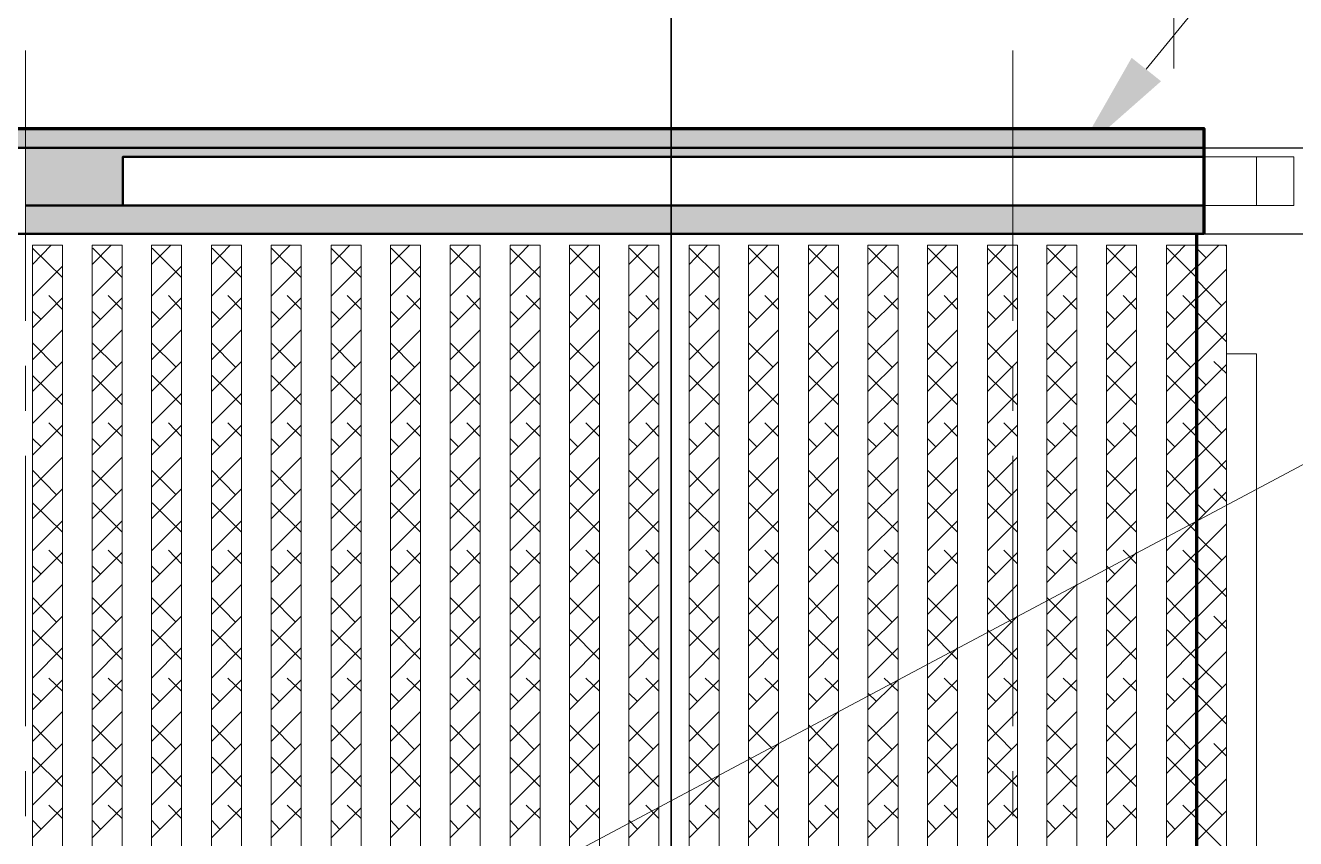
# Model space of a CAD drawing. Header units: inches. Extents: x 5 to 516, y -193 to 129.
# Drawn here: x 66.06 to 73.11, y -50.33 to -45.81 of the extents above; entities that cross this region are included whole.
import ezdxf

# ---------------------------------------------------------------- set-up
doc = ezdxf.new("R2010")
doc.units = ezdxf.units.IN
doc.header["$MEASUREMENT"] = 0
for name, color, linetype in [('Highlight', 210, 'Continuous'), ('PDF4_Geometry', 7, 'Continuous'), ('PDF4_Solid Fills', 7, 'Continuous')]:
    doc.layers.add(name, color=color, linetype=linetype)

msp = doc.modelspace()

# ---------------------------------------------------------------- hatches: boundary and pattern name
at = {"layer": 'PDF4_Solid Fills', "true_color": 0xb3b3b3, "transparency": 33554559}
for points in [[(48.845416, -46.4929831), (71.5387543, -46.4929831), (71.5387543, -46.5429787), (72.5987544, -46.5429787), (72.5987553, -46.4929831), (72.5987544, -46.4929787), (72.5987553, -46.3863164), (31.1987514, -46.3863164), (31.1987514, -46.5429787), (48.845416, -46.5429787)], [(66.0587531, -46.5429787), (71.5387535, -46.5429787), (71.5387535, -46.4929787), (66.0587531, -46.4929787)], [(66.0587531, -46.5429801), (66.0587531, -46.8129801), (66.0587531, -46.969646), (71.5387535, -46.969646), (71.5387535, -46.8129793), (66.5987531, -46.8129801), (66.5987531, -46.5429801)], [(71.5387543, -46.8129793), (71.5387543, -46.969646), (72.5987544, -46.969646), (72.5987544, -46.8129793)]]:
    msp.add_hatch(color=253, dxfattribs=at).paths.add_polyline_path(points)

# ---------------------------------------------------------------- linework, layer by layer
at = {"layer": 'Highlight'}
for p, q in [((23.3720821, -46.4929787), (77.1258262, -46.4929787)), ((72.5587536, -46.9696498), (133.673458, -46.9696498))]:
    msp.add_line(p, q, dxfattribs=at)
at = {"layer": 'PDF4_Geometry', "lineweight": 15}
for points in [[(72.2787514, -46.0563128), (74.2387515, -43.659646), (74.9054182, -43.659646)], [(72.4320853, -44.9796458), (72.4320853, -46.0529792)], [(66.0587531, -47.4529804), (66.0587531, -45.9529803)], [(71.5387543, -47.4529804), (71.5387543, -45.9529803)], [(72.598752, -46.5429801), (73.098752, -46.5429801), (73.098752, -46.8129801), (72.598752, -46.8129801)], [(72.892087, -46.8129793), (72.892087, -46.5429793)], [(66.0587531, -47.9529805), (66.0587531, -47.7029804)], [(71.5387543, -47.9529805), (71.5387543, -47.7029804)], [(64.8287522, -52.6796451), (73.2887528, -48.1763115), (73.9187526, -48.1763115)], [(66.0587531, -49.7029806), (66.0587531, -48.2029805)], [(71.5387543, -49.7029806), (71.5387543, -48.2029805)], [(66.0587531, -50.2029806), (66.0587531, -49.9529806)], [(71.5387543, -50.2029806), (71.5387543, -49.9529806)]]:
    msp.add_lwpolyline(points, dxfattribs=at)
at = {"layer": 'PDF4_Geometry', "lineweight": 35}
for points in [[(69.6420867, -67.0196527), (69.6420867, -44.7463169), (69.74542, -44.7396504), (69.84542, -44.7229845)], [(66.2254198, -46.4929787), (65.9754197, -46.4929787)], [(66.5987515, -46.4929787), (66.3487515, -46.4929787)], [(66.9754198, -46.4929787), (66.7254198, -46.4929787)], [(67.3487515, -46.4929787), (67.0987515, -46.4929787)], [(67.7254199, -46.4929787), (67.4754199, -46.4929787)], [(68.0987516, -46.4929787), (67.8487516, -46.4929787)], [(68.4754199, -46.4929787), (68.2254199, -46.4929787)], [(68.8487517, -46.4929787), (68.5987516, -46.4929787)], [(69.22542, -46.4929787), (68.97542, -46.4929787)], [(69.5987517, -46.4929787), (69.3487517, -46.4929787)], [(69.9754201, -46.4929787), (69.72542, -46.4929787)], [(70.3487518, -46.4929787), (70.0987518, -46.4929787)], [(70.7254201, -46.4929787), (70.4754201, -46.4929787)], [(71.0987518, -46.4929787), (70.8487518, -46.4929787)], [(71.4754202, -46.4929787), (71.2254202, -46.4929787)], [(71.8487519, -46.4929787), (71.5987519, -46.4929787)], [(72.2254202, -46.4929787), (71.9754202, -46.4929787)], [(72.598752, -46.4929787), (72.3487519, -46.4929787)]]:
    msp.add_lwpolyline(points, dxfattribs=at)
at = {"layer": 'PDF4_Geometry', "lineweight": 70}
for points in [[(26.5987483, -46.9696498), (26.5987483, -46.3863164), (72.598752, -46.3863164), (72.598752, -46.9696498)], [(72.5587536, -46.9696498), (72.5587536, -54.9496504)]]:
    msp.add_lwpolyline(points, dxfattribs=at)
at = {"layer": 'PDF4_Geometry', "lineweight": 50}
for points in [[(31.1987514, -46.4929787), (71.5387543, -46.4929787)], [(31.1987514, -46.4929787), (72.5987553, -46.4929787), (71.5387543, -46.4929787)], [(31.1987514, -46.4929787), (71.5387543, -46.4929787), (38.5354185, -46.4929787)], [(66.0587531, -46.4929787), (52.2454187, -46.4929787)], [(69.6420867, -46.4929787), (66.0587531, -46.4929787)], [(66.0587531, -46.4929787), (69.6420867, -46.4929787)], [(66.0587531, -46.4929787), (69.6420867, -46.4929787)], [(66.0587531, -46.4929787), (69.6420867, -46.4929787)], [(66.0587531, -46.4929787), (69.6420867, -46.4929787)], [(66.0587531, -46.4929787), (69.6420867, -46.4929787)], [(66.0587531, -46.4929787), (69.6420867, -46.4929787)], [(66.0587531, -46.4929787), (69.6420867, -46.4929787)], [(66.0587531, -46.4929787), (69.6420867, -46.4929787)], [(66.0587531, -46.4929787), (69.6420867, -46.4929787)], [(66.0587531, -46.4929787), (69.6420867, -46.4929787)], [(66.0587531, -46.4929787), (69.6420867, -46.4929787)], [(66.0587531, -46.4929787), (69.6420867, -46.4929787)], [(69.6420867, -46.4929787), (71.5387535, -46.4929787)], [(69.6420867, -46.4929787), (71.5387535, -46.4929787)], [(69.6420867, -46.4929787), (71.5387535, -46.4929787)], [(69.6420867, -46.4929787), (71.5387535, -46.4929787)], [(69.6420867, -46.4929787), (71.5387535, -46.4929787)], [(69.6420867, -46.4929787), (71.5387535, -46.4929787)], [(69.6420867, -46.4929787), (71.5387535, -46.4929787)], [(69.6420867, -46.4929787), (71.5387535, -46.4929787)], [(69.6420867, -46.4929787), (71.5387535, -46.4929787)], [(69.6420867, -46.4929787), (71.5387535, -46.4929787)], [(71.5387543, -46.4929787), (69.6420876, -46.4929787)], [(72.598752, -46.4929787), (71.5387519, -46.4929787)], [(71.5387543, -46.4929787), (72.5987544, -46.4929787)], [(71.5387543, -46.4929787), (72.5987544, -46.4929787)], [(72.598752, -46.5429793), (72.598752, -46.8129793), (66.5987515, -46.8129793), (66.5987515, -46.5429793)], [(66.0587531, -46.8129793), (69.6420867, -46.8129793)], [(66.0587531, -46.8129793), (69.6420867, -46.8129793)], [(69.6420867, -46.8129793), (71.5387535, -46.8129793)], [(69.6420867, -46.8129793), (71.5387535, -46.8129793)]]:
    msp.add_lwpolyline(points, close=True, dxfattribs=at)
msp.add_lwpolyline([(26.5987483, -46.9696498), (72.598752, -46.9696498)], dxfattribs=at)
at = {"layer": 'PDF4_Geometry', "color": 8, "lineweight": 15, "true_color": 0x808080}
for points in [[(66.0987514, -47.1396463), (66.2020848, -47.0329796)], [(66.2654181, -47.2129834), (66.0987514, -47.04965)], [(66.428755, -47.1396463), (66.5354217, -47.0329796)], [(66.5954217, -47.2129834), (66.4320883, -47.04965)], [(66.7587518, -47.1396463), (66.8654184, -47.0329796)], [(66.9254185, -47.2129834), (66.7620851, -47.04965)], [(67.0920851, -47.1396463), (67.1954185, -47.0329796)], [(67.2587518, -47.2129834), (67.0954185, -47.04965)], [(67.4220887, -47.1396463), (67.5287554, -47.0329796)], [(67.5887554, -47.2129834), (67.425422, -47.04965)], [(67.755422, -47.1396463), (67.8587554, -47.0329796)], [(67.9220887, -47.2129834), (67.755422, -47.04965)], [(68.0854188, -47.1396463), (68.1920855, -47.0329796)], [(68.2520855, -47.2129834), (68.0887521, -47.04965)], [(68.4154224, -47.1396463), (68.522089, -47.0329796)], [(68.582089, -47.2129834), (68.4187557, -47.04965)], [(68.7487557, -47.1396463), (68.8520891, -47.0329796)], [(68.9154224, -47.2129834), (68.7487557, -47.04965)], [(69.0787525, -47.1396463), (69.1854192, -47.0329796)], [(69.2454192, -47.2129834), (69.0820858, -47.04965)], [(69.4087561, -47.1396463), (69.5154227, -47.0329796)], [(69.5754227, -47.2129834), (69.4120894, -47.04965)], [(69.7420894, -47.1396463), (69.8454228, -47.0329796)], [(69.9087561, -47.2129834), (69.7454227, -47.04965)], [(70.0720862, -47.1396463), (70.1787529, -47.0329796)], [(70.2387529, -47.2129834), (70.0754195, -47.04965)], [(70.4054195, -47.1396463), (70.5087529, -47.0329796)], [(70.5720862, -47.2129834), (70.4054195, -47.04965)], [(70.7354163, -47.1396463), (70.842083, -47.0329796)], [(70.902083, -47.2129834), (70.7387496, -47.04965)], [(71.0654199, -47.1396463), (71.1720865, -47.0329796)], [(71.2320865, -47.2129834), (71.0687532, -47.04965)], [(71.3987532, -47.1396463), (71.5020866, -47.0329796)], [(71.5654199, -47.2129834), (71.3987532, -47.04965)], [(71.7287568, -47.1396463), (71.8354235, -47.0329796)], [(71.8954235, -47.2129834), (71.7320901, -47.04965)], [(72.0587536, -47.1396463), (72.1654202, -47.0329796)], [(72.2254202, -47.2129834), (72.0620869, -47.04965)], [(72.3920869, -47.1396463), (72.4954203, -47.0329796)], [(72.5587536, -47.2129834), (72.3954202, -47.04965)], [(72.6120848, -47.1029845), (72.5587514, -47.0496511)], [(72.5587536, -47.1563156), (72.6820869, -47.0329823)], [(72.7254203, -47.0396435), (72.7187536, -47.0329769)], [(66.0987514, -47.3163159), (66.2654181, -47.1496492)], [(66.428755, -47.3163159), (66.5954217, -47.1496492)], [(66.7587518, -47.3163159), (66.9254185, -47.1496492)], [(67.0920851, -47.3163159), (67.2587518, -47.1496492)], [(67.4220887, -47.3163159), (67.5887554, -47.1496492)], [(67.755422, -47.3163159), (67.9220887, -47.1496492)], [(68.0854188, -47.3163159), (68.2520855, -47.1496492)], [(68.4154224, -47.3163159), (68.582089, -47.1496492)], [(68.7487557, -47.3163159), (68.9154224, -47.1496492)], [(69.0787525, -47.3163159), (69.2454192, -47.1496492)], [(69.4087561, -47.3163159), (69.5754227, -47.1496492)], [(69.7420894, -47.3163159), (69.9087561, -47.1496492)], [(70.0720862, -47.3163159), (70.2387529, -47.1496492)], [(70.4054195, -47.3163159), (70.5720862, -47.1496492)], [(70.7354163, -47.3163159), (70.902083, -47.1496492)], [(71.0654199, -47.3163159), (71.2320865, -47.1496492)], [(71.3987532, -47.3163159), (71.5654199, -47.1496492)], [(71.7287568, -47.3163159), (71.8954235, -47.1496492)], [(72.0587536, -47.3163159), (72.2254202, -47.1496492)], [(72.3920869, -47.3163159), (72.5587536, -47.1496492)], [(72.5587536, -47.3329785), (72.7254203, -47.1663118)], [(72.6987547, -47.3696471), (72.5587547, -47.2263137)], [(66.0987514, -47.4929788), (66.2654181, -47.3263121)], [(66.2654181, -47.3896463), (66.1887515, -47.3129796)], [(66.428755, -47.4929788), (66.5954217, -47.3263121)], [(66.5954217, -47.3896463), (66.518755, -47.3129796)], [(66.7587518, -47.4929788), (66.9254185, -47.3263121)], [(66.9254185, -47.3896463), (66.8520851, -47.3129796)], [(67.0920851, -47.4929788), (67.2587518, -47.3263121)], [(67.2587518, -47.3896463), (67.1820851, -47.3129796)], [(67.4220887, -47.4929788), (67.5887554, -47.3263121)], [(67.5887554, -47.3896463), (67.5120887, -47.3129796)], [(67.755422, -47.4929788), (67.9220887, -47.3263121)], [(67.9220887, -47.3896463), (67.8454221, -47.3129796)], [(68.0854188, -47.4929788), (68.2520855, -47.3263121)], [(68.2520855, -47.3896463), (68.1754188, -47.3129796)], [(68.4154224, -47.4929788), (68.582089, -47.3263121)], [(68.582089, -47.3896463), (68.5087557, -47.3129796)], [(68.7487557, -47.4929788), (68.9154224, -47.3263121)], [(68.9154224, -47.3896463), (68.8387557, -47.3129796)], [(69.0787525, -47.4929788), (69.2454192, -47.3263121)], [(69.2454192, -47.3896463), (69.1687525, -47.3129796)], [(69.4087561, -47.4929788), (69.5754227, -47.3263121)], [(69.5754227, -47.3896463), (69.5020894, -47.3129796)], [(69.7420894, -47.4929788), (69.9087561, -47.3263121)], [(69.9087561, -47.3896463), (69.8320894, -47.3129796)], [(70.0720862, -47.4929788), (70.2387529, -47.3263121)], [(70.2387529, -47.3896463), (70.1620862, -47.3129796)], [(70.4054195, -47.4929788), (70.5720862, -47.3263121)], [(70.5720862, -47.3896463), (70.4954195, -47.3129796)], [(70.7354163, -47.4929788), (70.902083, -47.3263121)], [(70.902083, -47.3896463), (70.8254163, -47.3129796)], [(71.0654199, -47.4929788), (71.2320865, -47.3263121)], [(71.2320865, -47.3896463), (71.1587532, -47.3129796)], [(71.3987532, -47.4929788), (71.5654199, -47.3263121)], [(71.5654199, -47.3896463), (71.4887532, -47.3129796)], [(71.7287568, -47.4929788), (71.8954235, -47.3263121)], [(71.8954235, -47.3896463), (71.8187568, -47.3129796)], [(72.0587536, -47.4929788), (72.2254202, -47.3263121)], [(72.2254202, -47.3896463), (72.1520869, -47.3129796)], [(72.3920869, -47.4929788), (72.5587536, -47.3263121)], [(72.5587536, -47.3896463), (72.4820869, -47.3129796)], [(72.5587536, -47.5096482), (72.7254203, -47.3429815)], [(66.145423, -47.446314), (66.0987563, -47.3996474)], [(66.4754198, -47.446314), (66.4287531, -47.3996474)], [(66.8054165, -47.446314), (66.7587499, -47.3996474)], [(67.1387499, -47.446314), (67.0920832, -47.3996474)], [(67.4687535, -47.446314), (67.4220868, -47.3996474)], [(67.8020868, -47.446314), (67.7554201, -47.3996474)], [(68.1320904, -47.446314), (68.0854237, -47.3996474)], [(68.4620871, -47.446314), (68.4154205, -47.3996474)], [(68.7954205, -47.446314), (68.7487538, -47.3996474)], [(69.1254173, -47.446314), (69.0787506, -47.3996474)], [(69.4554208, -47.446314), (69.4087542, -47.3996474)], [(69.7887542, -47.446314), (69.7420875, -47.3996474)], [(70.118751, -47.446314), (70.0720843, -47.3996474)], [(70.4520843, -47.446314), (70.4054176, -47.3996474)], [(70.7820879, -47.446314), (70.7354212, -47.3996474)], [(71.1120846, -47.446314), (71.065418, -47.3996474)], [(71.445418, -47.446314), (71.3987513, -47.3996474)], [(71.7754216, -47.446314), (71.7287549, -47.3996474)], [(72.1054183, -47.446314), (72.0587517, -47.3996474)], [(72.4387517, -47.446314), (72.392085, -47.3996474)], [(72.7254203, -47.5696457), (72.5687536, -47.4129791)], [(66.0987514, -47.6696485), (66.2654181, -47.5029818)], [(66.428755, -47.6696485), (66.5954217, -47.5029818)], [(66.7587518, -47.6696485), (66.9254185, -47.5029818)], [(67.0920851, -47.6696485), (67.2587518, -47.5029818)], [(67.4220887, -47.6696485), (67.5887554, -47.5029818)], [(67.755422, -47.6696485), (67.9220887, -47.5029818)], [(68.0854188, -47.6696485), (68.2520855, -47.5029818)], [(68.4154224, -47.6696485), (68.582089, -47.5029818)], [(68.7487557, -47.6696485), (68.9154224, -47.5029818)], [(69.0787525, -47.6696485), (69.2454192, -47.5029818)], [(69.4087561, -47.6696485), (69.5754227, -47.5029818)], [(69.7420894, -47.6696485), (69.9087561, -47.5029818)], [(70.0720862, -47.6696485), (70.2387529, -47.5029818)], [(70.4054195, -47.6696485), (70.5720862, -47.5029818)], [(70.7354163, -47.6696485), (70.902083, -47.5029818)], [(71.0654199, -47.6696485), (71.2320865, -47.5029818)], [(71.3987532, -47.6696485), (71.5654199, -47.5029818)], [(71.7287568, -47.6696485), (71.8954235, -47.5029818)], [(72.0587536, -47.6696485), (72.2254202, -47.5029818)], [(72.3920869, -47.6696485), (72.5587536, -47.5029818)], [(66.2320861, -47.7096468), (66.0987528, -47.5763135)], [(66.5654195, -47.7096468), (66.4287528, -47.5763135)], [(66.8954231, -47.7096468), (66.7587564, -47.5763135)], [(67.2254198, -47.7096468), (67.0920865, -47.5763135)], [(67.5587532, -47.7096468), (67.4220865, -47.5763135)], [(67.88875, -47.7096468), (67.7554166, -47.5763135)], [(68.2187535, -47.7096468), (68.0854202, -47.5763135)], [(68.5520869, -47.7096468), (68.4154202, -47.5763135)], [(68.8820904, -47.7096468), (68.7487571, -47.5763135)], [(69.2154238, -47.7096468), (69.0787571, -47.5763135)], [(69.5454206, -47.7096468), (69.4087539, -47.5763135)], [(69.8754173, -47.7096468), (69.742084, -47.5763135)], [(70.2087507, -47.7096468), (70.072084, -47.5763135)], [(70.5387542, -47.7096468), (70.4054209, -47.5763135)], [(70.868751, -47.7096468), (70.7354177, -47.5763135)], [(71.2020844, -47.7096468), (71.0654177, -47.5763135)], [(71.5320879, -47.7096468), (71.3987546, -47.5763135)], [(71.8654213, -47.7096468), (71.7287546, -47.5763135)], [(72.1954181, -47.7096468), (72.0587514, -47.5763135)], [(72.5254216, -47.7096468), (72.3920883, -47.5763135)], [(72.5587536, -47.6863179), (72.7254203, -47.5196512)], [(66.0987514, -47.8463114), (66.2654181, -47.6796447)], [(66.428755, -47.8463114), (66.5954217, -47.6796447)], [(66.7587518, -47.8463114), (66.9254185, -47.6796447)], [(67.0920851, -47.8463114), (67.2587518, -47.6796447)], [(67.4220887, -47.8463114), (67.5887554, -47.6796447)], [(67.755422, -47.8463114), (67.9220887, -47.6796447)], [(68.0854188, -47.8463114), (68.2520855, -47.6796447)], [(68.4154224, -47.8463114), (68.582089, -47.6796447)], [(68.7487557, -47.8463114), (68.9154224, -47.6796447)], [(69.0787525, -47.8463114), (69.2454192, -47.6796447)], [(69.4087561, -47.8463114), (69.5754227, -47.6796447)], [(69.7420894, -47.8463114), (69.9087561, -47.6796447)], [(70.0720862, -47.8463114), (70.2387529, -47.6796447)], [(70.4054195, -47.8463114), (70.5720862, -47.6796447)], [(70.7354163, -47.8463114), (70.902083, -47.6796447)], [(71.0654199, -47.8463114), (71.2320865, -47.6796447)], [(71.3987532, -47.8463114), (71.5654199, -47.6796447)], [(71.7287568, -47.8463114), (71.8954235, -47.6796447)], [(72.0587536, -47.8463114), (72.2254202, -47.6796447)], [(72.3920869, -47.8463114), (72.5587536, -47.6796447)], [(72.5587536, -47.8629807), (72.7254203, -47.6963141)], [(72.7254203, -47.7463154), (72.6554203, -47.6796487)], [(66.2654181, -47.9196485), (66.0987514, -47.7563151)], [(66.5954217, -47.9196485), (66.4320883, -47.7563151)], [(66.9254185, -47.9196485), (66.7620851, -47.7563151)], [(67.2587518, -47.9196485), (67.0954185, -47.7563151)], [(67.5887554, -47.9196485), (67.425422, -47.7563151)], [(67.9220887, -47.9196485), (67.755422, -47.7563151)], [(68.2520855, -47.9196485), (68.0887521, -47.7563151)], [(68.582089, -47.9196485), (68.4187557, -47.7563151)], [(68.9154224, -47.9196485), (68.7487557, -47.7563151)], [(69.2454192, -47.9196485), (69.0820858, -47.7563151)], [(69.5754227, -47.9196485), (69.4120894, -47.7563151)], [(69.9087561, -47.9196485), (69.7454227, -47.7563151)], [(70.2387529, -47.9196485), (70.0754195, -47.7563151)], [(70.5720862, -47.9196485), (70.4054195, -47.7563151)], [(70.902083, -47.9196485), (70.7387496, -47.7563151)], [(71.2320865, -47.9196485), (71.0687532, -47.7563151)], [(71.5654199, -47.9196485), (71.3987532, -47.7563151)], [(71.8954235, -47.9196485), (71.7320901, -47.7563151)], [(72.2254202, -47.9196485), (72.0620869, -47.7563151)], [(72.5587536, -47.9196485), (72.3954202, -47.7563151)], [(72.6120848, -47.8096496), (72.5587514, -47.7563162)], [(66.0987514, -48.022981), (66.2654181, -47.8563143)], [(66.428755, -48.022981), (66.5954217, -47.8563143)], [(66.7587518, -48.022981), (66.9254185, -47.8563143)], [(67.0920851, -48.022981), (67.2587518, -47.8563143)], [(67.4220887, -48.022981), (67.5887554, -47.8563143)], [(67.755422, -48.022981), (67.9220887, -47.8563143)], [(68.0854188, -48.022981), (68.2520855, -47.8563143)], [(68.4154224, -48.022981), (68.582089, -47.8563143)], [(68.7487557, -48.022981), (68.9154224, -47.8563143)], [(69.0787525, -48.022981), (69.2454192, -47.8563143)], [(69.4087561, -48.022981), (69.5754227, -47.8563143)], [(69.7420894, -48.022981), (69.9087561, -47.8563143)], [(70.0720862, -48.022981), (70.2387529, -47.8563143)], [(70.4054195, -48.022981), (70.5720862, -47.8563143)], [(70.7354163, -48.022981), (70.902083, -47.8563143)], [(71.0654199, -48.022981), (71.2320865, -47.8563143)], [(71.3987532, -48.022981), (71.5654199, -47.8563143)], [(71.7287568, -48.022981), (71.8954235, -47.8563143)], [(72.0587536, -48.022981), (72.2254202, -47.8563143)], [(72.3920869, -48.022981), (72.5587536, -47.8563143)], [(72.5587536, -48.0396436), (72.7254203, -47.8729769)], [(72.6987547, -48.0763122), (72.5587547, -47.9329788)], [(66.0987514, -48.1996507), (66.2654181, -48.032984)], [(66.2654181, -48.0963114), (66.1887515, -48.0196447)], [(66.428755, -48.1996507), (66.5954217, -48.032984)], [(66.5954217, -48.0963114), (66.518755, -48.0196447)], [(66.7587518, -48.1996507), (66.9254185, -48.032984)], [(66.9254185, -48.0963114), (66.8520851, -48.0196447)], [(67.0920851, -48.1996507), (67.2587518, -48.032984)], [(67.2587518, -48.0963114), (67.1820851, -48.0196447)], [(67.4220887, -48.1996507), (67.5887554, -48.032984)], [(67.5887554, -48.0963114), (67.5120887, -48.0196447)], [(67.755422, -48.1996507), (67.9220887, -48.032984)], [(67.9220887, -48.0963114), (67.8454221, -48.0196447)], [(68.0854188, -48.1996507), (68.2520855, -48.032984)], [(68.2520855, -48.0963114), (68.1754188, -48.0196447)], [(68.4154224, -48.1996507), (68.582089, -48.032984)], [(68.582089, -48.0963114), (68.5087557, -48.0196447)], [(68.7487557, -48.1996507), (68.9154224, -48.032984)], [(68.9154224, -48.0963114), (68.8387557, -48.0196447)], [(69.0787525, -48.1996507), (69.2454192, -48.032984)], [(69.2454192, -48.0963114), (69.1687525, -48.0196447)], [(69.4087561, -48.1996507), (69.5754227, -48.032984)], [(69.5754227, -48.0963114), (69.5020894, -48.0196447)], [(69.7420894, -48.1996507), (69.9087561, -48.032984)], [(69.9087561, -48.0963114), (69.8320894, -48.0196447)], [(70.0720862, -48.1996507), (70.2387529, -48.032984)], [(70.2387529, -48.0963114), (70.1620862, -48.0196447)], [(70.4054195, -48.1996507), (70.5720862, -48.032984)], [(70.5720862, -48.0963114), (70.4954195, -48.0196447)], [(70.7354163, -48.1996507), (70.902083, -48.032984)], [(70.902083, -48.0963114), (70.8254163, -48.0196447)], [(71.0654199, -48.1996507), (71.2320865, -48.032984)], [(71.2320865, -48.0963114), (71.1587532, -48.0196447)], [(71.3987532, -48.1996507), (71.5654199, -48.032984)], [(71.5654199, -48.0963114), (71.4887532, -48.0196447)], [(71.7287568, -48.1996507), (71.8954235, -48.032984)], [(71.8954235, -48.0963114), (71.8187568, -48.0196447)], [(72.0587536, -48.1996507), (72.2254202, -48.032984)], [(72.2254202, -48.0963114), (72.1520869, -48.0196447)], [(72.3920869, -48.1996507), (72.5587536, -48.032984)], [(72.5587536, -48.0963114), (72.4820869, -48.0196447)], [(72.5587536, -48.2163133), (72.7254203, -48.0496466)], [(66.145423, -48.1529791), (66.0987563, -48.1063125)], [(66.4754198, -48.1529791), (66.4287531, -48.1063125)], [(66.8054165, -48.1529791), (66.7587499, -48.1063125)], [(67.1387499, -48.1529791), (67.0920832, -48.1063125)], [(67.4687535, -48.1529791), (67.4220868, -48.1063125)], [(67.8020868, -48.1529791), (67.7554201, -48.1063125)], [(68.1320904, -48.1529791), (68.0854237, -48.1063125)], [(68.4620871, -48.1529791), (68.4154205, -48.1063125)], [(68.7954205, -48.1529791), (68.7487538, -48.1063125)], [(69.1254173, -48.1529791), (69.0787506, -48.1063125)], [(69.4554208, -48.1529791), (69.4087542, -48.1063125)], [(69.7887542, -48.1529791), (69.7420875, -48.1063125)], [(70.118751, -48.1529791), (70.0720843, -48.1063125)], [(70.4520843, -48.1529791), (70.4054176, -48.1063125)], [(70.7820879, -48.1529791), (70.7354212, -48.1063125)], [(71.1120846, -48.1529791), (71.065418, -48.1063125)], [(71.445418, -48.1529791), (71.3987513, -48.1063125)], [(71.7754216, -48.1529791), (71.7287549, -48.1063125)], [(72.1054183, -48.1529791), (72.0587517, -48.1063125)], [(72.4387517, -48.1529791), (72.392085, -48.1063125)], [(72.7254203, -48.2796474), (72.5687536, -48.1196474)], [(66.0987514, -48.3763136), (66.2654181, -48.2096469)], [(66.428755, -48.3763136), (66.5954217, -48.2096469)], [(66.7587518, -48.3763136), (66.9254185, -48.2096469)], [(67.0920851, -48.3763136), (67.2587518, -48.2096469)], [(67.4220887, -48.3763136), (67.5887554, -48.2096469)], [(67.755422, -48.3763136), (67.9220887, -48.2096469)], [(68.0854188, -48.3763136), (68.2520855, -48.2096469)], [(68.4154224, -48.3763136), (68.582089, -48.2096469)], [(68.7487557, -48.3763136), (68.9154224, -48.2096469)], [(69.0787525, -48.3763136), (69.2454192, -48.2096469)], [(69.4087561, -48.3763136), (69.5754227, -48.2096469)], [(69.7420894, -48.3763136), (69.9087561, -48.2096469)], [(70.0720862, -48.3763136), (70.2387529, -48.2096469)], [(70.4054195, -48.3763136), (70.5720862, -48.2096469)], [(70.7354163, -48.3763136), (70.902083, -48.2096469)], [(71.0654199, -48.3763136), (71.2320865, -48.2096469)], [(71.3987532, -48.3763136), (71.5654199, -48.2096469)], [(71.7287568, -48.3763136), (71.8954235, -48.2096469)], [(72.0587536, -48.3763136), (72.2254202, -48.2096469)], [(72.3920869, -48.3763136), (72.5587536, -48.2096469)], [(66.2320861, -48.4196485), (66.0987528, -48.2829819)], [(66.5654195, -48.4196485), (66.4287528, -48.2829819)], [(66.8954231, -48.4196485), (66.7587564, -48.2829819)], [(67.2254198, -48.4196485), (67.0920865, -48.2829819)], [(67.5587532, -48.4196485), (67.4220865, -48.2829819)], [(67.88875, -48.4196485), (67.7554166, -48.2829819)], [(68.2187535, -48.4196485), (68.0854202, -48.2829819)], [(68.5520869, -48.4196485), (68.4154202, -48.2829819)], [(68.8820904, -48.4196485), (68.7487571, -48.2829819)], [(69.2154238, -48.4196485), (69.0787571, -48.2829819)], [(69.5454206, -48.4196485), (69.4087539, -48.2829819)], [(69.8754173, -48.4196485), (69.742084, -48.2829819)], [(70.2087507, -48.4196485), (70.072084, -48.2829819)], [(70.5387542, -48.4196485), (70.4054209, -48.2829819)], [(70.868751, -48.4196485), (70.7354177, -48.2829819)], [(71.2020844, -48.4196485), (71.0654177, -48.2829819)], [(71.5320879, -48.4196485), (71.3987546, -48.2829819)], [(71.8654213, -48.4196485), (71.7287546, -48.2829819)], [(72.1954181, -48.4196485), (72.0587514, -48.2829819)], [(72.5254216, -48.4196485), (72.3920883, -48.2829819)], [(72.5587536, -48.3929829), (72.7254203, -48.2263163)], [(66.0987514, -48.5529832), (66.2654181, -48.3863165)], [(66.428755, -48.5529832), (66.5954217, -48.3863165)], [(66.7587518, -48.5529832), (66.9254185, -48.3863165)], [(67.0920851, -48.5529832), (67.2587518, -48.3863165)], [(67.4220887, -48.5529832), (67.5887554, -48.3863165)], [(67.755422, -48.5529832), (67.9220887, -48.3863165)], [(68.0854188, -48.5529832), (68.2520855, -48.3863165)], [(68.4154224, -48.5529832), (68.582089, -48.3863165)], [(68.7487557, -48.5529832), (68.9154224, -48.3863165)], [(69.0787525, -48.5529832), (69.2454192, -48.3863165)], [(69.4087561, -48.5529832), (69.5754227, -48.3863165)], [(69.7420894, -48.5529832), (69.9087561, -48.3863165)], [(70.0720862, -48.5529832), (70.2387529, -48.3863165)], [(70.4054195, -48.5529832), (70.5720862, -48.3863165)], [(70.7354163, -48.5529832), (70.902083, -48.3863165)], [(71.0654199, -48.5529832), (71.2320865, -48.3863165)], [(71.3987532, -48.5529832), (71.5654199, -48.3863165)], [(71.7287568, -48.5529832), (71.8954235, -48.3863165)], [(72.0587536, -48.5529832), (72.2254202, -48.3863165)], [(72.3920869, -48.5529832), (72.5587536, -48.3863165)], [(72.5587536, -48.5696458), (72.7254203, -48.4029791)], [(72.7254203, -48.4563103), (72.6554203, -48.3863103)], [(66.2654181, -48.6263136), (66.0987514, -48.4629802)], [(66.5954217, -48.6263136), (66.4320883, -48.4629802)], [(66.9254185, -48.6263136), (66.7620851, -48.4629802)], [(67.2587518, -48.6263136), (67.0954185, -48.4629802)], [(67.5887554, -48.6263136), (67.425422, -48.4629802)], [(67.9220887, -48.6263136), (67.755422, -48.4629802)], [(68.2520855, -48.6263136), (68.0887521, -48.4629802)], [(68.582089, -48.6263136), (68.4187557, -48.4629802)], [(68.9154224, -48.6263136), (68.7487557, -48.4629802)], [(69.2454192, -48.6263136), (69.0820858, -48.4629802)], [(69.5754227, -48.6263136), (69.4120894, -48.4629802)], [(69.9087561, -48.6263136), (69.7454227, -48.4629802)], [(70.2387529, -48.6263136), (70.0754195, -48.4629802)], [(70.5720862, -48.6263136), (70.4054195, -48.4629802)], [(70.902083, -48.6263136), (70.7387496, -48.4629802)], [(71.2320865, -48.6263136), (71.0687532, -48.4629802)], [(71.5654199, -48.6263136), (71.3987532, -48.4629802)], [(71.8954235, -48.6263136), (71.7320901, -48.4629802)], [(72.2254202, -48.6263136), (72.0620869, -48.4629802)], [(72.5587536, -48.6263136), (72.3954202, -48.4629802)], [(72.6120848, -48.5196513), (72.5587514, -48.4663179)], [(66.0987514, -48.7296461), (66.2654181, -48.5629794)], [(66.428755, -48.7296461), (66.5954217, -48.5629794)], [(66.7587518, -48.7296461), (66.9254185, -48.5629794)], [(67.0920851, -48.7296461), (67.2587518, -48.5629794)], [(67.4220887, -48.7296461), (67.5887554, -48.5629794)], [(67.755422, -48.7296461), (67.9220887, -48.5629794)], [(68.0854188, -48.7296461), (68.2520855, -48.5629794)], [(68.4154224, -48.7296461), (68.582089, -48.5629794)], [(68.7487557, -48.7296461), (68.9154224, -48.5629794)], [(69.0787525, -48.7296461), (69.2454192, -48.5629794)], [(69.4087561, -48.7296461), (69.5754227, -48.5629794)], [(69.7420894, -48.7296461), (69.9087561, -48.5629794)], [(70.0720862, -48.7296461), (70.2387529, -48.5629794)], [(70.4054195, -48.7296461), (70.5720862, -48.5629794)], [(70.7354163, -48.7296461), (70.902083, -48.5629794)], [(71.0654199, -48.7296461), (71.2320865, -48.5629794)], [(71.3987532, -48.7296461), (71.5654199, -48.5629794)], [(71.7287568, -48.7296461), (71.8954235, -48.5629794)], [(72.0587536, -48.7296461), (72.2254202, -48.5629794)], [(72.3920869, -48.7296461), (72.5587536, -48.5629794)], [(72.5587536, -48.7463155), (72.7254203, -48.5796488)], [(72.6987547, -48.7829841), (72.5587547, -48.6429841)], [(66.0987514, -48.9063158), (66.2654181, -48.7396491)], [(66.2654181, -48.8029832), (66.1887515, -48.7263166)], [(66.428755, -48.9063158), (66.5954217, -48.7396491)], [(66.5954217, -48.8029832), (66.518755, -48.7263166)], [(66.7587518, -48.9063158), (66.9254185, -48.7396491)], [(66.9254185, -48.8029832), (66.8520851, -48.7263166)], [(67.0920851, -48.9063158), (67.2587518, -48.7396491)], [(67.2587518, -48.8029832), (67.1820851, -48.7263166)], [(67.4220887, -48.9063158), (67.5887554, -48.7396491)], [(67.5887554, -48.8029832), (67.5120887, -48.7263166)], [(67.755422, -48.9063158), (67.9220887, -48.7396491)], [(67.9220887, -48.8029832), (67.8454221, -48.7263166)], [(68.0854188, -48.9063158), (68.2520855, -48.7396491)], [(68.2520855, -48.8029832), (68.1754188, -48.7263166)], [(68.4154224, -48.9063158), (68.582089, -48.7396491)], [(68.582089, -48.8029832), (68.5087557, -48.7263166)], [(68.7487557, -48.9063158), (68.9154224, -48.7396491)], [(68.9154224, -48.8029832), (68.8387557, -48.7263166)], [(69.0787525, -48.9063158), (69.2454192, -48.7396491)], [(69.2454192, -48.8029832), (69.1687525, -48.7263166)], [(69.4087561, -48.9063158), (69.5754227, -48.7396491)], [(69.5754227, -48.8029832), (69.5020894, -48.7263166)], [(69.7420894, -48.9063158), (69.9087561, -48.7396491)], [(69.9087561, -48.8029832), (69.8320894, -48.7263166)], [(70.0720862, -48.9063158), (70.2387529, -48.7396491)], [(70.2387529, -48.8029832), (70.1620862, -48.7263166)], [(70.4054195, -48.9063158), (70.5720862, -48.7396491)], [(70.5720862, -48.8029832), (70.4954195, -48.7263166)], [(70.7354163, -48.9063158), (70.902083, -48.7396491)], [(70.902083, -48.8029832), (70.8254163, -48.7263166)], [(71.0654199, -48.9063158), (71.2320865, -48.7396491)], [(71.2320865, -48.8029832), (71.1587532, -48.7263166)], [(71.3987532, -48.9063158), (71.5654199, -48.7396491)], [(71.5654199, -48.8029832), (71.4887532, -48.7263166)], [(71.7287568, -48.9063158), (71.8954235, -48.7396491)], [(71.8954235, -48.8029832), (71.8187568, -48.7263166)], [(72.0587536, -48.9063158), (72.2254202, -48.7396491)], [(72.2254202, -48.8029832), (72.1520869, -48.7263166)], [(72.3920869, -48.9063158), (72.5587536, -48.7396491)], [(72.5587536, -48.8029832), (72.4820869, -48.7263166)], [(72.5587536, -48.9229784), (72.7254203, -48.7563117)], [(66.145423, -48.8596442), (66.0987563, -48.8129776)], [(66.4754198, -48.8596442), (66.4287531, -48.8129776)], [(66.8054165, -48.8596442), (66.7587499, -48.8129776)], [(67.1387499, -48.8596442), (67.0920832, -48.8129776)], [(67.4687535, -48.8596442), (67.4220868, -48.8129776)], [(67.8020868, -48.8596442), (67.7554201, -48.8129776)], [(68.1320904, -48.8596442), (68.0854237, -48.8129776)], [(68.4620871, -48.8596442), (68.4154205, -48.8129776)], [(68.7954205, -48.8596442), (68.7487538, -48.8129776)], [(69.1254173, -48.8596442), (69.0787506, -48.8129776)], [(69.4554208, -48.8596442), (69.4087542, -48.8129776)], [(69.7887542, -48.8596442), (69.7420875, -48.8129776)], [(70.118751, -48.8596442), (70.0720843, -48.8129776)], [(70.4520843, -48.8596442), (70.4054176, -48.8129776)], [(70.7820879, -48.8596442), (70.7354212, -48.8129776)], [(71.1120846, -48.8596442), (71.065418, -48.8129776)], [(71.445418, -48.8596442), (71.3987513, -48.8129776)], [(71.7754216, -48.8596442), (71.7287549, -48.8129776)], [(72.1054183, -48.8596442), (72.0587517, -48.8129776)], [(72.4387517, -48.8596442), (72.392085, -48.8129776)], [(72.7254203, -48.9863125), (72.5687536, -48.8263125)], [(66.0987514, -49.0829787), (66.2654181, -48.916312)], [(66.428755, -49.0829787), (66.5954217, -48.916312)], [(66.7587518, -49.0829787), (66.9254185, -48.916312)], [(67.0920851, -49.0829787), (67.2587518, -48.916312)], [(67.4220887, -49.0829787), (67.5887554, -48.916312)], [(67.755422, -49.0829787), (67.9220887, -48.916312)], [(68.0854188, -49.0829787), (68.2520855, -48.916312)], [(68.4154224, -49.0829787), (68.582089, -48.916312)], [(68.7487557, -49.0829787), (68.9154224, -48.916312)], [(69.0787525, -49.0829787), (69.2454192, -48.916312)], [(69.4087561, -49.0829787), (69.5754227, -48.916312)], [(69.7420894, -49.0829787), (69.9087561, -48.916312)], [(70.0720862, -49.0829787), (70.2387529, -48.916312)], [(70.4054195, -49.0829787), (70.5720862, -48.916312)], [(70.7354163, -49.0829787), (70.902083, -48.916312)], [(71.0654199, -49.0829787), (71.2320865, -48.916312)], [(71.3987532, -49.0829787), (71.5654199, -48.916312)], [(71.7287568, -49.0829787), (71.8954235, -48.916312)], [(72.0587536, -49.0829787), (72.2254202, -48.916312)], [(72.3920869, -49.0829787), (72.5587536, -48.916312)], [(66.2320861, -49.1263136), (66.0987528, -48.9896469)], [(66.5654195, -49.1263136), (66.4287528, -48.9896469)], [(66.8954231, -49.1263136), (66.7587564, -48.9896469)], [(67.2254198, -49.1263136), (67.0920865, -48.9896469)], [(67.5587532, -49.1263136), (67.4220865, -48.9896469)], [(67.88875, -49.1263136), (67.7554166, -48.9896469)], [(68.2187535, -49.1263136), (68.0854202, -48.9896469)], [(68.5520869, -49.1263136), (68.4154202, -48.9896469)], [(68.8820904, -49.1263136), (68.7487571, -48.9896469)], [(69.2154238, -49.1263136), (69.0787571, -48.9896469)], [(69.5454206, -49.1263136), (69.4087539, -48.9896469)], [(69.8754173, -49.1263136), (69.742084, -48.9896469)], [(70.2087507, -49.1263136), (70.072084, -48.9896469)], [(70.5387542, -49.1263136), (70.4054209, -48.9896469)], [(70.868751, -49.1263136), (70.7354177, -48.9896469)], [(71.2020844, -49.1263136), (71.0654177, -48.9896469)], [(71.5320879, -49.1263136), (71.3987546, -48.9896469)], [(71.8654213, -49.1263136), (71.7287546, -48.9896469)], [(72.1954181, -49.1263136), (72.0587514, -48.9896469)], [(72.5254216, -49.1263136), (72.3920883, -48.9896469)], [(72.5587536, -49.1029846), (72.7254203, -48.936318)], [(66.0987514, -49.2596483), (66.2654181, -49.0929816)], [(66.428755, -49.2596483), (66.5954217, -49.0929816)], [(66.7587518, -49.2596483), (66.9254185, -49.0929816)], [(67.0920851, -49.2596483), (67.2587518, -49.0929816)], [(67.4220887, -49.2596483), (67.5887554, -49.0929816)], [(67.755422, -49.2596483), (67.9220887, -49.0929816)], [(68.0854188, -49.2596483), (68.2520855, -49.0929816)], [(68.4154224, -49.2596483), (68.582089, -49.0929816)], [(68.7487557, -49.2596483), (68.9154224, -49.0929816)], [(69.0787525, -49.2596483), (69.2454192, -49.0929816)], [(69.4087561, -49.2596483), (69.5754227, -49.0929816)], [(69.7420894, -49.2596483), (69.9087561, -49.0929816)], [(70.0720862, -49.2596483), (70.2387529, -49.0929816)], [(70.4054195, -49.2596483), (70.5720862, -49.0929816)], [(70.7354163, -49.2596483), (70.902083, -49.0929816)], [(71.0654199, -49.2596483), (71.2320865, -49.0929816)], [(71.3987532, -49.2596483), (71.5654199, -49.0929816)], [(71.7287568, -49.2596483), (71.8954235, -49.0929816)], [(72.0587536, -49.2596483), (72.2254202, -49.0929816)], [(72.3920869, -49.2596483), (72.5587536, -49.0929816)], [(72.5587536, -49.2796475), (72.7254203, -49.1129808)], [(72.7254203, -49.1629822), (72.6554203, -49.0929822)], [(66.2654181, -49.3329787), (66.0987514, -49.1696453)], [(66.5954217, -49.3329787), (66.4320883, -49.1696453)], [(66.9254185, -49.3329787), (66.7620851, -49.1696453)], [(67.2587518, -49.3329787), (67.0954185, -49.1696453)], [(67.5887554, -49.3329787), (67.425422, -49.1696453)], [(67.9220887, -49.3329787), (67.755422, -49.1696453)], [(68.2520855, -49.3329787), (68.0887521, -49.1696453)], [(68.582089, -49.3329787), (68.4187557, -49.1696453)], [(68.9154224, -49.3329787), (68.7487557, -49.1696453)], [(69.2454192, -49.3329787), (69.0820858, -49.1696453)], [(69.5754227, -49.3329787), (69.4120894, -49.1696453)], [(69.9087561, -49.3329787), (69.7454227, -49.1696453)], [(70.2387529, -49.3329787), (70.0754195, -49.1696453)], [(70.5720862, -49.3329787), (70.4054195, -49.1696453)], [(70.902083, -49.3329787), (70.7387496, -49.1696453)], [(71.2320865, -49.3329787), (71.0687532, -49.1696453)], [(71.5654199, -49.3329787), (71.3987532, -49.1696453)], [(71.8954235, -49.3329787), (71.7320901, -49.1696453)], [(72.2254202, -49.3329787), (72.0620869, -49.1696453)], [(72.5587536, -49.3329787), (72.3954202, -49.1696453)], [(72.6120848, -49.2263163), (72.5587514, -49.172983)], [(66.0987514, -49.436318), (66.2654181, -49.2696513)], [(66.428755, -49.436318), (66.5954217, -49.2696513)], [(66.7587518, -49.436318), (66.9254185, -49.2696513)], [(67.0920851, -49.436318), (67.2587518, -49.2696513)], [(67.4220887, -49.436318), (67.5887554, -49.2696513)], [(67.755422, -49.436318), (67.9220887, -49.2696513)], [(68.0854188, -49.436318), (68.2520855, -49.2696513)], [(68.4154224, -49.436318), (68.582089, -49.2696513)], [(68.7487557, -49.436318), (68.9154224, -49.2696513)], [(69.0787525, -49.436318), (69.2454192, -49.2696513)], [(69.4087561, -49.436318), (69.5754227, -49.2696513)], [(69.7420894, -49.436318), (69.9087561, -49.2696513)], [(70.0720862, -49.436318), (70.2387529, -49.2696513)], [(70.4054195, -49.436318), (70.5720862, -49.2696513)], [(70.7354163, -49.436318), (70.902083, -49.2696513)], [(71.0654199, -49.436318), (71.2320865, -49.2696513)], [(71.3987532, -49.436318), (71.5654199, -49.2696513)], [(71.7287568, -49.436318), (71.8954235, -49.2696513)], [(72.0587536, -49.436318), (72.2254202, -49.2696513)], [(72.3920869, -49.436318), (72.5587536, -49.2696513)], [(72.5587536, -49.4563104), (72.7254203, -49.2896437)], [(72.6987547, -49.4896492), (72.5587547, -49.3496491)], [(66.0987514, -49.6129809), (66.2654181, -49.4463142)], [(66.2654181, -49.5096483), (66.1887515, -49.436315)], [(66.428755, -49.6129809), (66.5954217, -49.4463142)], [(66.5954217, -49.5096483), (66.518755, -49.436315)], [(66.7587518, -49.6129809), (66.9254185, -49.4463142)], [(66.9254185, -49.5096483), (66.8520851, -49.436315)], [(67.0920851, -49.6129809), (67.2587518, -49.4463142)], [(67.2587518, -49.5096483), (67.1820851, -49.436315)], [(67.4220887, -49.6129809), (67.5887554, -49.4463142)], [(67.5887554, -49.5096483), (67.5120887, -49.436315)], [(67.755422, -49.6129809), (67.9220887, -49.4463142)], [(67.9220887, -49.5096483), (67.8454221, -49.436315)], [(68.0854188, -49.6129809), (68.2520855, -49.4463142)], [(68.2520855, -49.5096483), (68.1754188, -49.436315)], [(68.4154224, -49.6129809), (68.582089, -49.4463142)], [(68.582089, -49.5096483), (68.5087557, -49.436315)], [(68.7487557, -49.6129809), (68.9154224, -49.4463142)], [(68.9154224, -49.5096483), (68.8387557, -49.436315)], [(69.0787525, -49.6129809), (69.2454192, -49.4463142)], [(69.2454192, -49.5096483), (69.1687525, -49.436315)], [(69.4087561, -49.6129809), (69.5754227, -49.4463142)], [(69.5754227, -49.5096483), (69.5020894, -49.436315)], [(69.7420894, -49.6129809), (69.9087561, -49.4463142)], [(69.9087561, -49.5096483), (69.8320894, -49.436315)], [(70.0720862, -49.6129809), (70.2387529, -49.4463142)], [(70.2387529, -49.5096483), (70.1620862, -49.436315)], [(70.4054195, -49.6129809), (70.5720862, -49.4463142)], [(70.5720862, -49.5096483), (70.4954195, -49.436315)], [(70.7354163, -49.6129809), (70.902083, -49.4463142)], [(70.902083, -49.5096483), (70.8254163, -49.436315)], [(71.0654199, -49.6129809), (71.2320865, -49.4463142)], [(71.2320865, -49.5096483), (71.1587532, -49.436315)], [(71.3987532, -49.6129809), (71.5654199, -49.4463142)], [(71.5654199, -49.5096483), (71.4887532, -49.436315)], [(71.7287568, -49.6129809), (71.8954235, -49.4463142)], [(71.8954235, -49.5096483), (71.8187568, -49.436315)], [(72.0587536, -49.6129809), (72.2254202, -49.4463142)], [(72.2254202, -49.5096483), (72.1520869, -49.436315)], [(72.3920869, -49.6129809), (72.5587536, -49.4463142)], [(72.5587536, -49.5096483), (72.4820869, -49.436315)], [(72.5587536, -49.6329801), (72.7254203, -49.4663134)], [(66.145423, -49.5663161), (66.0987563, -49.5196494)], [(66.4754198, -49.5663161), (66.4287531, -49.5196494)], [(66.8054165, -49.5663161), (66.7587499, -49.5196494)], [(67.1387499, -49.5663161), (67.0920832, -49.5196494)], [(67.4687535, -49.5663161), (67.4220868, -49.5196494)], [(67.8020868, -49.5663161), (67.7554201, -49.5196494)], [(68.1320904, -49.5663161), (68.0854237, -49.5196494)], [(68.4620871, -49.5663161), (68.4154205, -49.5196494)], [(68.7954205, -49.5663161), (68.7487538, -49.5196494)], [(69.1254173, -49.5663161), (69.0787506, -49.5196494)], [(69.4554208, -49.5663161), (69.4087542, -49.5196494)], [(69.7887542, -49.5663161), (69.7420875, -49.5196494)], [(70.118751, -49.5663161), (70.0720843, -49.5196494)], [(70.4520843, -49.5663161), (70.4054176, -49.5196494)], [(70.7820879, -49.5663161), (70.7354212, -49.5196494)], [(71.1120846, -49.5663161), (71.065418, -49.5196494)], [(71.445418, -49.5663161), (71.3987513, -49.5196494)], [(71.7754216, -49.5663161), (71.7287549, -49.5196494)], [(72.1054183, -49.5663161), (72.0587517, -49.5196494)], [(72.4387517, -49.5663161), (72.392085, -49.5196494)], [(72.7254203, -49.6929776), (72.5687536, -49.5329776)], [(66.0987514, -49.7896438), (66.2654181, -49.6229771)], [(66.428755, -49.7896438), (66.5954217, -49.6229771)], [(66.7587518, -49.7896438), (66.9254185, -49.6229771)], [(67.0920851, -49.7896438), (67.2587518, -49.6229771)], [(67.4220887, -49.7896438), (67.5887554, -49.6229771)], [(67.755422, -49.7896438), (67.9220887, -49.6229771)], [(68.0854188, -49.7896438), (68.2520855, -49.6229771)], [(68.4154224, -49.7896438), (68.582089, -49.6229771)], [(68.7487557, -49.7896438), (68.9154224, -49.6229771)], [(69.0787525, -49.7896438), (69.2454192, -49.6229771)], [(69.4087561, -49.7896438), (69.5754227, -49.6229771)], [(69.7420894, -49.7896438), (69.9087561, -49.6229771)], [(70.0720862, -49.7896438), (70.2387529, -49.6229771)], [(70.4054195, -49.7896438), (70.5720862, -49.6229771)], [(70.7354163, -49.7896438), (70.902083, -49.6229771)], [(71.0654199, -49.7896438), (71.2320865, -49.6229771)], [(71.3987532, -49.7896438), (71.5654199, -49.6229771)], [(71.7287568, -49.7896438), (71.8954235, -49.6229771)], [(72.0587536, -49.7896438), (72.2254202, -49.6229771)], [(72.3920869, -49.7896438), (72.5587536, -49.6229771)], [(66.2320861, -49.8329787), (66.0987528, -49.696312)], [(66.5654195, -49.8329787), (66.4287528, -49.696312)], [(66.8954231, -49.8329787), (66.7587564, -49.696312)], [(67.2254198, -49.8329787), (67.0920865, -49.696312)], [(67.5587532, -49.8329787), (67.4220865, -49.696312)], [(67.88875, -49.8329787), (67.7554166, -49.696312)], [(68.2187535, -49.8329787), (68.0854202, -49.696312)], [(68.5520869, -49.8329787), (68.4154202, -49.696312)], [(68.8820904, -49.8329787), (68.7487571, -49.696312)], [(69.2154238, -49.8329787), (69.0787571, -49.696312)], [(69.5454206, -49.8329787), (69.4087539, -49.696312)], [(69.8754173, -49.8329787), (69.742084, -49.696312)], [(70.2087507, -49.8329787), (70.072084, -49.696312)], [(70.5387542, -49.8329787), (70.4054209, -49.696312)], [(70.868751, -49.8329787), (70.7354177, -49.696312)], [(71.2020844, -49.8329787), (71.0654177, -49.696312)], [(71.5320879, -49.8329787), (71.3987546, -49.696312)], [(71.8654213, -49.8329787), (71.7287546, -49.696312)], [(72.1954181, -49.8329787), (72.0587514, -49.696312)], [(72.5254216, -49.8329787), (72.3920883, -49.696312)], [(72.5587536, -49.8096497), (72.7254203, -49.642983)], [(66.0987514, -49.9663134), (66.2654181, -49.7996467)], [(66.428755, -49.9663134), (66.5954217, -49.7996467)], [(66.7587518, -49.9663134), (66.9254185, -49.7996467)], [(67.0920851, -49.9663134), (67.2587518, -49.7996467)], [(67.4220887, -49.9663134), (67.5887554, -49.7996467)], [(67.755422, -49.9663134), (67.9220887, -49.7996467)], [(68.0854188, -49.9663134), (68.2520855, -49.7996467)], [(68.4154224, -49.9663134), (68.582089, -49.7996467)], [(68.7487557, -49.9663134), (68.9154224, -49.7996467)], [(69.0787525, -49.9663134), (69.2454192, -49.7996467)], [(69.4087561, -49.9663134), (69.5754227, -49.7996467)], [(69.7420894, -49.9663134), (69.9087561, -49.7996467)], [(70.0720862, -49.9663134), (70.2387529, -49.7996467)], [(70.4054195, -49.9663134), (70.5720862, -49.7996467)], [(70.7354163, -49.9663134), (70.902083, -49.7996467)], [(71.0654199, -49.9663134), (71.2320865, -49.7996467)], [(71.3987532, -49.9663134), (71.5654199, -49.7996467)], [(71.7287568, -49.9663134), (71.8954235, -49.7996467)], [(72.0587536, -49.9663134), (72.2254202, -49.7996467)], [(72.3920869, -49.9663134), (72.5587536, -49.7996467)], [(72.5587536, -49.9863126), (72.7254203, -49.8196459)], [(72.7254203, -49.8696473), (72.6554203, -49.7996473)], [(66.2654181, -50.0396438), (66.0987514, -49.8763104)], [(66.5954217, -50.0396438), (66.4320883, -49.8763104)], [(66.9254185, -50.0396438), (66.7620851, -49.8763104)], [(67.2587518, -50.0396438), (67.0954185, -49.8763104)], [(67.5887554, -50.0396438), (67.425422, -49.8763104)], [(67.9220887, -50.0396438), (67.755422, -49.8763104)], [(68.2520855, -50.0396438), (68.0887521, -49.8763104)], [(68.582089, -50.0396438), (68.4187557, -49.8763104)], [(68.9154224, -50.0396438), (68.7487557, -49.8763104)], [(69.2454192, -50.0396438), (69.0820858, -49.8763104)], [(69.5754227, -50.0396438), (69.4120894, -49.8763104)], [(69.9087561, -50.0396438), (69.7454227, -49.8763104)], [(70.2387529, -50.0396438), (70.0754195, -49.8763104)], [(70.5720862, -50.0396438), (70.4054195, -49.8763104)], [(70.902083, -50.0396438), (70.7387496, -49.8763104)], [(71.2320865, -50.0396438), (71.0687532, -49.8763104)], [(71.5654199, -50.0396438), (71.3987532, -49.8763104)], [(71.8954235, -50.0396438), (71.7320901, -49.8763104)], [(72.2254202, -50.0396438), (72.0620869, -49.8763104)], [(72.5587536, -50.0396438), (72.3954202, -49.8763104)], [(72.6120848, -49.9329814), (72.5587514, -49.8796481)], [(66.0987514, -50.1429831), (66.2654181, -49.9763164)], [(66.428755, -50.1429831), (66.5954217, -49.9763164)], [(66.7587518, -50.1429831), (66.9254185, -49.9763164)], [(67.0920851, -50.1429831), (67.2587518, -49.9763164)], [(67.4220887, -50.1429831), (67.5887554, -49.9763164)], [(67.755422, -50.1429831), (67.9220887, -49.9763164)], [(68.0854188, -50.1429831), (68.2520855, -49.9763164)], [(68.4154224, -50.1429831), (68.582089, -49.9763164)], [(68.7487557, -50.1429831), (68.9154224, -49.9763164)], [(69.0787525, -50.1429831), (69.2454192, -49.9763164)], [(69.4087561, -50.1429831), (69.5754227, -49.9763164)], [(69.7420894, -50.1429831), (69.9087561, -49.9763164)], [(70.0720862, -50.1429831), (70.2387529, -49.9763164)], [(70.4054195, -50.1429831), (70.5720862, -49.9763164)], [(70.7354163, -50.1429831), (70.902083, -49.9763164)], [(71.0654199, -50.1429831), (71.2320865, -49.9763164)], [(71.3987532, -50.1429831), (71.5654199, -49.9763164)], [(71.7287568, -50.1429831), (71.8954235, -49.9763164)], [(72.0587536, -50.1429831), (72.2254202, -49.9763164)], [(72.3920869, -50.1429831), (72.5587536, -49.9763164)], [(72.5587536, -50.1629823), (72.7254203, -49.9963156)], [(72.6987547, -50.1963143), (72.5587547, -50.0563142)], [(66.0987514, -50.3229826), (66.2654181, -50.1563159)], [(66.2654181, -50.2163134), (66.1887515, -50.1429801)], [(66.428755, -50.3229826), (66.5954217, -50.1563159)], [(66.5954217, -50.2163134), (66.518755, -50.1429801)], [(66.7587518, -50.3229826), (66.9254185, -50.1563159)], [(66.9254185, -50.2163134), (66.8520851, -50.1429801)], [(67.0920851, -50.3229826), (67.2587518, -50.1563159)], [(67.2587518, -50.2163134), (67.1820851, -50.1429801)], [(67.4220887, -50.3229826), (67.5887554, -50.1563159)], [(67.5887554, -50.2163134), (67.5120887, -50.1429801)], [(67.755422, -50.3229826), (67.9220887, -50.1563159)], [(67.9220887, -50.2163134), (67.8454221, -50.1429801)], [(68.0854188, -50.3229826), (68.2520855, -50.1563159)], [(68.2520855, -50.2163134), (68.1754188, -50.1429801)], [(68.4154224, -50.3229826), (68.582089, -50.1563159)], [(68.582089, -50.2163134), (68.5087557, -50.1429801)], [(68.7487557, -50.3229826), (68.9154224, -50.1563159)], [(68.9154224, -50.2163134), (68.8387557, -50.1429801)], [(69.0787525, -50.3229826), (69.2454192, -50.1563159)], [(69.2454192, -50.2163134), (69.1687525, -50.1429801)], [(69.4087561, -50.3229826), (69.5754227, -50.1563159)], [(69.5754227, -50.2163134), (69.5020894, -50.1429801)], [(69.7420894, -50.3229826), (69.9087561, -50.1563159)], [(69.9087561, -50.2163134), (69.8320894, -50.1429801)], [(70.0720862, -50.3229826), (70.2387529, -50.1563159)], [(70.2387529, -50.2163134), (70.1620862, -50.1429801)], [(70.4054195, -50.3229826), (70.5720862, -50.1563159)], [(70.5720862, -50.2163134), (70.4954195, -50.1429801)], [(70.7354163, -50.3229826), (70.902083, -50.1563159)], [(70.902083, -50.2163134), (70.8254163, -50.1429801)], [(71.0654199, -50.3229826), (71.2320865, -50.1563159)], [(71.2320865, -50.2163134), (71.1587532, -50.1429801)], [(71.3987532, -50.3229826), (71.5654199, -50.1563159)], [(71.5654199, -50.2163134), (71.4887532, -50.1429801)], [(71.7287568, -50.3229826), (71.8954235, -50.1563159)], [(71.8954235, -50.2163134), (71.8187568, -50.1429801)], [(72.0587536, -50.3229826), (72.2254202, -50.1563159)], [(72.2254202, -50.2163134), (72.1520869, -50.1429801)], [(72.3920869, -50.3229826), (72.5587536, -50.1563159)], [(72.5587536, -50.2163134), (72.4820869, -50.1429801)], [(72.5587536, -50.3396452), (72.7254203, -50.1729785)], [(66.145423, -50.276311), (66.0987563, -50.226311)], [(66.4754198, -50.276311), (66.4287531, -50.226311)], [(66.8054165, -50.276311), (66.7587499, -50.226311)], [(67.1387499, -50.276311), (67.0920832, -50.226311)], [(67.4687535, -50.276311), (67.4220868, -50.226311)], [(67.8020868, -50.276311), (67.7554201, -50.226311)], [(68.1320904, -50.276311), (68.0854237, -50.226311)], [(68.4620871, -50.276311), (68.4154205, -50.226311)], [(68.7954205, -50.276311), (68.7487538, -50.226311)], [(69.1254173, -50.276311), (69.0787506, -50.226311)], [(69.4554208, -50.276311), (69.4087542, -50.226311)], [(69.7887542, -50.276311), (69.7420875, -50.226311)], [(70.118751, -50.276311), (70.0720843, -50.226311)], [(70.4520843, -50.276311), (70.4054176, -50.226311)], [(70.7820879, -50.276311), (70.7354212, -50.226311)], [(71.1120846, -50.276311), (71.065418, -50.226311)], [(71.445418, -50.276311), (71.3987513, -50.226311)], [(71.7754216, -50.276311), (71.7287549, -50.226311)], [(72.1054183, -50.276311), (72.0587517, -50.226311)], [(72.4387517, -50.276311), (72.392085, -50.226311)], [(72.7254203, -50.3996495), (72.5687536, -50.2429828)]]:
    msp.add_lwpolyline(points, dxfattribs=at)
at = {"layer": 'PDF4_Geometry', "lineweight": 15}
for points in [[(66.0987514, -54.9496512), (66.0987514, -47.0329839), (66.2654181, -47.0329839), (66.2654181, -54.9496512)], [(66.428755, -54.9496512), (66.428755, -47.0329839), (66.5954217, -47.0329839), (66.5954217, -54.9496512)], [(66.9254185, -52.9696502), (66.9254185, -47.0329831), (66.7587518, -47.0329831), (66.7587518, -52.9696502)], [(67.0920851, -54.9496512), (67.0920851, -47.0329839), (67.2587518, -47.0329839), (67.2587518, -54.9496512)], [(67.4220887, -54.9496512), (67.4220887, -47.0329839), (67.5887554, -47.0329839), (67.5887554, -54.9496512)], [(67.755422, -54.9496512), (67.755422, -47.0329839), (67.9220887, -47.0329839), (67.9220887, -54.9496512)], [(68.0854188, -54.9496512), (68.0854188, -47.0329839), (68.2520855, -47.0329839), (68.2520855, -54.9496512)], [(68.4154224, -54.9496512), (68.4154224, -47.0329839), (68.582089, -47.0329839), (68.582089, -54.9496512)], [(68.7487557, -54.9496512), (68.7487557, -47.0329839), (68.9154224, -47.0329839), (68.9154224, -54.9496512)], [(69.0787525, -54.9496512), (69.0787525, -47.0329839), (69.2454192, -47.0329839), (69.2454192, -54.9496512)], [(69.4087561, -54.9496512), (69.4087561, -47.0329839), (69.5754227, -47.0329839), (69.5754227, -54.9496512)], [(69.7420894, -54.9496512), (69.7420894, -47.0329839), (69.9087561, -47.0329839), (69.9087561, -54.9496512)], [(70.0720862, -54.9496512), (70.0720862, -47.0329839), (70.2387529, -47.0329839), (70.2387529, -54.9496512)], [(70.4054195, -54.9496512), (70.4054195, -47.0329839), (70.5720862, -47.0329839), (70.5720862, -54.9496512)], [(70.7354163, -54.9496512), (70.7354163, -47.0329839), (70.902083, -47.0329839), (70.902083, -54.9496512)], [(71.0654199, -54.9496512), (71.0654199, -47.0329839), (71.2320865, -47.0329839), (71.2320865, -54.9496512)], [(71.5654199, -52.9696502), (71.5654199, -47.0329831), (71.3987532, -47.0329831), (71.3987532, -52.9696502)], [(71.7287568, -54.9496512), (71.7287568, -47.0329839), (71.8954235, -47.0329839), (71.8954235, -54.9496512)], [(72.0587536, -54.9496512), (72.0587536, -47.0329839), (72.2254202, -47.0329839), (72.2254202, -54.9496512)], [(72.3920869, -54.9496512), (72.3920869, -47.0329839), (72.5587536, -47.0329839), (72.5587536, -54.9496512)], [(72.5587536, -54.9496512), (72.5587536, -47.0329839), (72.7254203, -47.0329839), (72.7254203, -54.9496512)], [(72.7254203, -51.1396502), (72.7254203, -47.6363165), (72.892087, -47.6363165), (72.892087, -51.1396502)]]:
    msp.add_lwpolyline(points, close=True, dxfattribs=at)
at = {"layer": 'PDF4_Solid Fills', "lineweight": 35, "transparency": 33554559}
msp.add_solid([(72.3620847, -46.1229768), (71.885418, -46.5429768), (72.1987514, -45.9929768)], dxfattribs=at)

doc.saveas('drawing.dxf')
